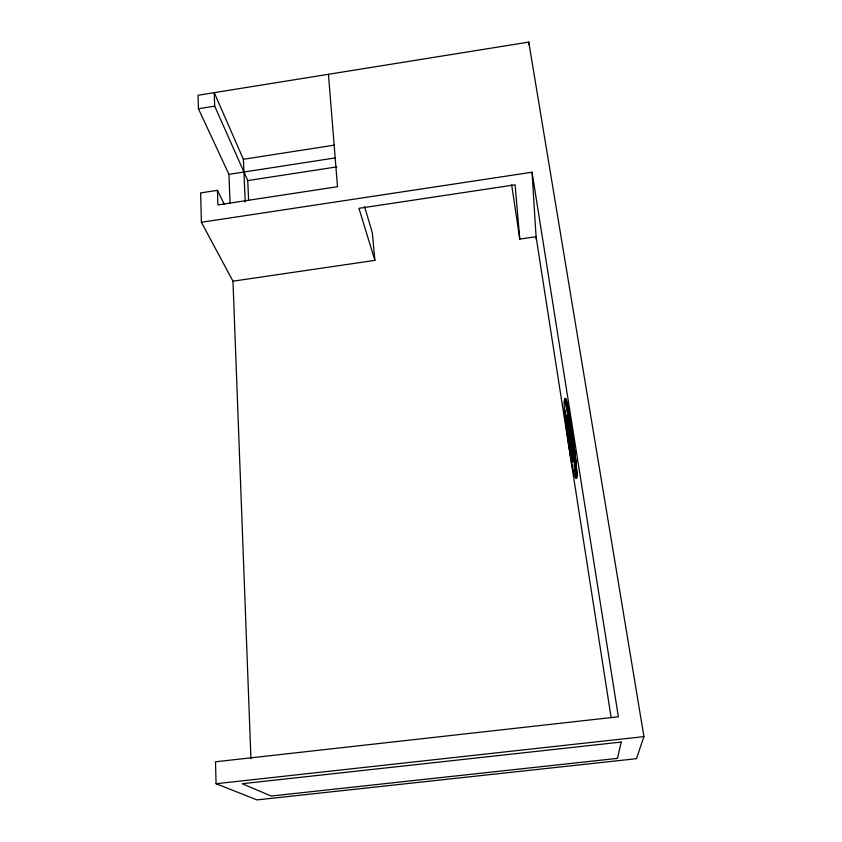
<?xml version="1.0" encoding="UTF-8"?>
<svg xmlns="http://www.w3.org/2000/svg" width="842" height="842" viewBox="0 0 842 842"><rect width="100%" height="100%" fill="white"/><g stroke="black" fill="none" stroke-linecap="round" stroke-linejoin="round"><path stroke-width="1.26" d="M230.034 202.943L228.95 174.347L198.428 108.734L198.07 95.251L528.765 42.1L643.93 736.613L636.426 758.695L257.031 799.9L216.078 783.723L215.51 761.789L618.375 716.784L532.049 172.221L201.396 222.277L200.628 192.913L217.446 190.334L224.351 204.406M198.428 108.734L214.678 106.134L247.737 180.588L248.622 200.249M214.678 106.134L214.236 92.652L243.38 159.285L334.337 145.14M228.95 174.347L335.537 157.875M247.737 180.588L336.853 166.874M201.396 222.277L232.971 281.186L374.89 260.367L372.332 232.75L364.544 206.595M511.662 184.851L519.788 239.107L536.07 236.718L611.124 717.468M216.078 783.723L643.93 736.613M374.89 260.367L358.955 208.332L515.093 184.808L519.788 239.107M328.454 74.296L337.505 186.703L217.92 204.932L217.446 190.334M532.049 172.221L536.217 239.096M528.765 42.1L528.913 44.689M243.38 159.285L245.243 201.933M232.971 281.186L250.937 758.568M565.245 400.024A40.363 1.905 82.1 0 1 572.676 435.861A40.363 1.905 82.1 0 1 576.233 477.751M565.498 400.108A39.111 1.842 82.1 0 1 573.297 440.766A39.111 1.842 82.1 0 1 575.686 475.425M566.087 401.034A37.785 1.789 82.1 0 1 573.528 443.018A37.785 1.789 82.1 0 1 575.896 475.235M572.981 456.995A23.481 1.105 82.1 0 1 571.76 450.354M571.35 447.807A23.481 1.105 82.1 0 1 570.644 443.271M570.508 442.334A23.481 1.105 82.1 0 1 569.76 437.03M569.634 436.082A23.481 1.105 82.1 0 1 569.034 431.399M568.708 428.715A23.481 1.105 82.1 0 1 568.139 423.505M567.95 421.4A23.481 1.105 82.1 0 1 567.645 416.737M572.813 455.469A21.545 1.021 82.1 0 1 572.434 453.512M572.128 451.838A21.545 1.021 82.1 0 1 571.707 449.375M571.381 447.376A21.545 1.021 82.1 0 1 570.939 444.565M570.476 441.513A21.545 1.021 82.1 0 1 569.866 437.135M569.518 434.514A21.545 1.021 82.1 0 1 569.15 431.599M568.634 427.157A21.545 1.021 82.1 0 1 568.382 424.705M567.929 418.642A21.545 1.021 82.1 0 1 567.929 417.653M564.508 401.844A40.363 1.884 82.1 0 1 572.181 438.114A40.363 1.884 82.1 0 1 574.686 475.256M572.981 467.121A40.363 1.884 82.1 0 1 572.539 464.742M572.15 462.532A40.363 1.884 82.1 0 1 571.802 460.532M568.813 441.124A40.363 1.884 82.1 0 1 568.466 438.703M567.971 435.061A40.363 1.884 82.1 0 1 567.655 432.641M566.213 421.053A40.363 1.884 82.1 0 1 565.971 418.884M565.435 413.811A40.363 1.884 82.1 0 1 565.077 410.149M564.666 401.308A39.1 1.821 82.1 0 1 572.455 440.524A39.1 1.821 82.1 0 1 574.549 474.12M573.876 471.162A39.1 1.821 82.1 0 1 573.497 469.341M566.224 420.516A39.1 1.821 82.1 0 1 565.992 418.453M573.013 458.111A21.545 1.01 82.1 0 1 569.308 435.851A21.545 1.01 82.1 0 1 567.592 417.232M567.824 417.095A21.545 1.01 82.1 0 1 568.013 417.537M621.207 742.065L617.512 758.368L271.166 796.037L242.222 783.723L621.207 742.065M565.371 419.084A37.785 1.737 82.1 0 0 574.686 475.93A37.785 1.737 82.1 0 0 568.603 420.537A37.785 1.737 82.1 0 0 565.371 419.084M566.94 426.652A23.471 1.074 82.1 0 0 572.718 461.742A23.471 1.074 82.1 0 0 568.887 427.083A23.471 1.074 82.1 0 0 566.94 426.652"/></g></svg>
